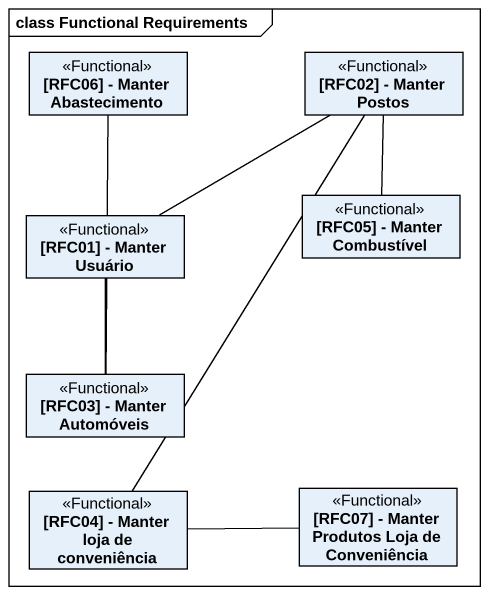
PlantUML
@startuml
mainframe class Functional Requirements
hide circle
hide empty members
class "[RFC06] - Manter Abastecimento" as RFC06_Manter_Abastecimento <<Functional>>
class "[RFC02] - Manter Postos" as RFC02_Manter_Postos <<Functional>>
class "[RFC01] - Manter Usuário" as RFC01_Manter_Usuário <<Functional>>
class "[RFC05] - Manter Combustível" as RFC05_Manter_Combustível <<Functional>>
class "[RFC03] - Manter Automóveis" as RFC03_Manter_Automóveis <<Functional>>
class "[RFC04] - Manter loja de conveniência" as RFC04_Manter_loja_de <<Functional>>
class "[RFC07] - Manter Produtos Loja de Conveniência" as RFC07_Manter_Produtos_Loja <<Functional>>
RFC06_Manter_Abastecimento -- RFC03_Manter_Automóveis
RFC02_Manter_Postos -left- RFC01_Manter_Usuário
RFC05_Manter_Combustível -up- RFC02_Manter_Postos
RFC03_Manter_Automóveis -up- RFC01_Manter_Usuário
RFC04_Manter_loja_de -up- RFC02_Manter_Postos
RFC07_Manter_Produtos_Loja -left- RFC04_Manter_loja_de
@enduml
